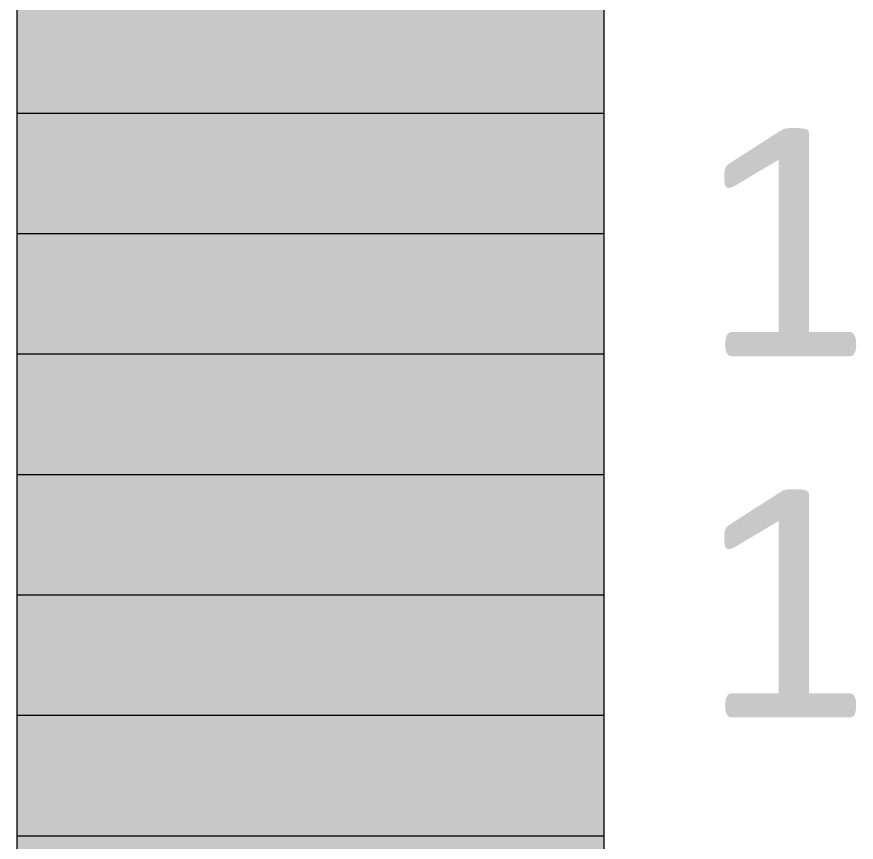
# Model space of a CAD drawing. Header units: inches. Extents: x 79.49066 to 79.49309, y 16.68944 to 16.6915.
# Drawn here: x 79.4928573 to 79.4929736, y 16.6902284 to 16.6903429 of the extents above; entities that cross this region are included whole.
import ezdxf

# ---------------------------------------------------------------- set-up
doc = ezdxf.new("R2010")
doc.units = ezdxf.units.IN
doc.header["$MEASUREMENT"] = 0
doc.layers.add('GSLAYER', color=7, linetype='CONTINUOUS')

msp = doc.modelspace()

# ---------------------------------------------------------------- hatches: boundary and pattern name
at = {"layer": 'GSLAYER', "true_color": 0x666666}
msp.add_hatch(color=251, dxfattribs=at).paths.add_polyline_path([(79.49293868, 16.69032954), (79.49293868, 16.69034624), (79.49285726, 16.69034624), (79.49285726, 16.69032954)])
at = {"layer": 'GSLAYER', "true_color": 0x626262}
msp.add_hatch(color=251, dxfattribs=at).paths.add_polyline_path([(79.49293868, 16.69031284), (79.49293868, 16.69032954), (79.49285726, 16.69032954), (79.49285726, 16.69031284)])
at = {"layer": 'GSLAYER', "true_color": 0x000000}
for points in [[(79.49296707, 16.69032309), (79.49296707, 16.69032681), (79.49296706, 16.69032695), (79.492967, 16.69032709), (79.49296696, 16.69032715), (79.49296691, 16.69032719), (79.49296689, 16.69032721), (79.49296679, 16.69032726), (79.49296671, 16.6903273), (79.49296667, 16.69032732), (79.49296645, 16.69032738), (79.49296625, 16.69032741), (79.4929661, 16.69032744), (79.49296592, 16.69032745), (79.49296567, 16.69032747), (79.49296567, 16.69032747), (79.49296513, 16.69032749), (79.4929644, 16.69032747), (79.4929644, 16.69032747), (79.49296413, 16.69032745), (79.49296404, 16.69032744), (79.49296389, 16.69032741), (79.49296377, 16.69032738), (79.49296353, 16.69032732), (79.4929635, 16.6903273), (79.49296339, 16.69032726), (79.4929633, 16.69032721), (79.49296329, 16.69032719), (79.49296321, 16.69032715), (79.49296311, 16.69032709), (79.4929629, 16.69032695), (79.49296268, 16.69032681), (79.49295688, 16.69032309)], [(79.49295608, 16.69031918), (79.49295609, 16.69031918), (79.49295623, 16.69031922), (79.49295641, 16.69031927), (79.49295643, 16.69031929), (79.49295663, 16.69031938), (79.49295682, 16.69031947), (79.49295687, 16.6903195), (79.49295711, 16.69031964), (79.49295739, 16.69031981), (79.49295809, 16.69032022), (79.49295894, 16.69032073), (79.49295958, 16.69032112), (79.49296012, 16.69032144), (79.49296057, 16.6903217), (79.49296094, 16.69032192), (79.49296125, 16.69032211), (79.49296151, 16.69032226), (79.49296176, 16.69032241), (79.492962, 16.69032255), (79.4929629, 16.69032309), (79.49295688, 16.69032309), (79.49295605, 16.69032255), (79.49295585, 16.69032241), (79.49295569, 16.69032226), (79.49295557, 16.69032211), (79.49295549, 16.69032192), (79.49295542, 16.6903217), (79.49295538, 16.69032144), (79.49295535, 16.69032112), (79.49295534, 16.69032073), (79.49295536, 16.69032022), (79.4929554, 16.69031981), (79.49295544, 16.69031964), (79.49295549, 16.6903195), (79.4929555, 16.69031947), (79.49295555, 16.69031938), (79.49295563, 16.69031929), (79.49295565, 16.69031927), (79.49295572, 16.69031922), (79.49295583, 16.69031918), (79.49295585, 16.69031918), (79.49295595, 16.69031917)], [(79.49296707, 16.69029918), (79.49296707, 16.69032309), (79.4929629, 16.69032309), (79.4929629, 16.69029918)], [(79.49297276, 16.69029583), (79.49297293, 16.69029585), (79.49297309, 16.69029592), (79.49297324, 16.69029603), (79.49297337, 16.6902962), (79.49297348, 16.69029642), (79.49297356, 16.69029671), (79.49297362, 16.69029706), (79.49297363, 16.69029748), (79.49297362, 16.69029789), (79.49297357, 16.69029824), (79.4929735, 16.69029852), (79.4929734, 16.69029876), (79.49297328, 16.69029894), (79.49297312, 16.69029907), (79.49297295, 16.69029916), (79.49297276, 16.69029918), (79.49295634, 16.69029918), (79.49295615, 16.69029916), (79.49295598, 16.69029907), (79.49295584, 16.69029894), (79.49295572, 16.69029876), (79.49295562, 16.69029852), (79.49295554, 16.69029824), (79.49295548, 16.69029789), (79.49295546, 16.69029748), (79.49295548, 16.69029706), (79.49295554, 16.69029671), (79.49295562, 16.69029642), (79.49295574, 16.6902962), (79.49295588, 16.69029603), (79.49295602, 16.69029592), (79.49295617, 16.69029585), (79.49295634, 16.69029583)], [(79.49296707, 16.69027299), (79.49296707, 16.6902767), (79.49296706, 16.69027685), (79.492967, 16.69027698), (79.4929669, 16.69027709), (79.49296689, 16.6902771), (79.49296679, 16.69027716), (79.49296671, 16.6902772), (79.49296667, 16.69027721), (79.49296645, 16.69027728), (79.49296625, 16.69027731), (79.4929661, 16.69027734), (79.49296592, 16.69027735), (79.49296567, 16.69027737), (79.49296567, 16.69027737), (79.49296513, 16.69027738), (79.4929644, 16.69027737), (79.4929644, 16.69027737), (79.49296413, 16.69027735), (79.49296404, 16.69027734), (79.49296389, 16.69027731), (79.49296377, 16.69027728), (79.49296353, 16.69027721), (79.4929635, 16.6902772), (79.49296339, 16.69027716), (79.4929633, 16.6902771), (79.49296329, 16.69027709), (79.49296311, 16.69027698), (79.4929629, 16.69027685), (79.49296268, 16.6902767), (79.49295688, 16.69027299)], [(79.49295608, 16.69026907), (79.49295609, 16.69026908), (79.49295623, 16.69026912), (79.49295641, 16.69026917), (79.49295643, 16.69026918), (79.49295663, 16.69026928), (79.49295682, 16.69026937), (79.49295687, 16.69026939), (79.49295739, 16.69026971), (79.49295809, 16.69027012), (79.49295894, 16.69027063), (79.49295958, 16.69027101), (79.49296012, 16.69027133), (79.49296057, 16.6902716), (79.49296094, 16.69027182), (79.49296125, 16.690272), (79.49296151, 16.69027216), (79.49296176, 16.69027231), (79.492962, 16.69027245), (79.4929629, 16.69027299), (79.49295688, 16.69027299), (79.49295605, 16.69027245), (79.49295585, 16.69027231), (79.49295569, 16.69027216), (79.49295557, 16.690272), (79.49295549, 16.69027182), (79.49295542, 16.6902716), (79.49295538, 16.69027133), (79.49295535, 16.69027101), (79.49295534, 16.69027063), (79.49295536, 16.69027012), (79.4929554, 16.69026971), (79.49295549, 16.69026939), (79.4929555, 16.69026937), (79.49295555, 16.69026928), (79.49295563, 16.69026918), (79.49295565, 16.69026917), (79.49295572, 16.69026912), (79.49295583, 16.69026908), (79.49295585, 16.69026907), (79.49295595, 16.69026906)], [(79.49296707, 16.69024908), (79.49296707, 16.69027299), (79.4929629, 16.69027299), (79.4929629, 16.69024908)], [(79.49297276, 16.69024573), (79.49297293, 16.69024575), (79.49297309, 16.69024581), (79.49297324, 16.69024593), (79.49297337, 16.69024609), (79.49297348, 16.69024632), (79.49297356, 16.6902466), (79.49297362, 16.69024696), (79.49297363, 16.69024738), (79.49297362, 16.69024779), (79.49297357, 16.69024813), (79.4929735, 16.69024842), (79.4929734, 16.69024866), (79.49297328, 16.69024884), (79.49297312, 16.69024897), (79.49297295, 16.69024905), (79.49297276, 16.69024908), (79.49295634, 16.69024908), (79.49295615, 16.69024905), (79.49295598, 16.69024897), (79.49295584, 16.69024884), (79.49295572, 16.69024866), (79.49295562, 16.69024842), (79.49295554, 16.69024813), (79.49295548, 16.69024779), (79.49295546, 16.69024738), (79.49295548, 16.69024696), (79.49295554, 16.6902466), (79.49295562, 16.69024632), (79.49295574, 16.69024609), (79.49295588, 16.69024593), (79.49295602, 16.69024581), (79.49295617, 16.69024575), (79.49295634, 16.69024573)]]:
    msp.add_hatch(color=18, dxfattribs=at).paths.add_polyline_path(points)
at = {"layer": 'GSLAYER', "true_color": 0x5f5f5f}
msp.add_hatch(color=251, dxfattribs=at).paths.add_polyline_path([(79.49293868, 16.69029614), (79.49293868, 16.69031284), (79.49285726, 16.69031284), (79.49285726, 16.69029614)])
at = {"layer": 'GSLAYER', "true_color": 0x5c5c5c}
msp.add_hatch(color=251, dxfattribs=at).paths.add_polyline_path([(79.49293868, 16.69027944), (79.49293868, 16.69029614), (79.49285726, 16.69029614), (79.49285726, 16.69027944)])
at = {"layer": 'GSLAYER', "true_color": 0x595959}
msp.add_hatch(color=251, dxfattribs=at).paths.add_polyline_path([(79.49293868, 16.69026273), (79.49293868, 16.69027944), (79.49285726, 16.69027944), (79.49285726, 16.69026273)])
at = {"layer": 'GSLAYER', "true_color": 0x555555}
msp.add_hatch(color=251, dxfattribs=at).paths.add_polyline_path([(79.49293868, 16.69024603), (79.49293868, 16.69026273), (79.49285726, 16.69026273), (79.49285726, 16.69024603)])
at = {"layer": 'GSLAYER', "true_color": 0x525252}
msp.add_hatch(color=251, dxfattribs=at).paths.add_polyline_path([(79.49293868, 16.69022933), (79.49293868, 16.69024603), (79.49285726, 16.69024603), (79.49285726, 16.69022933)])
at = {"layer": 'GSLAYER', "true_color": 0x4f4f4f}
msp.add_hatch(color=251, dxfattribs=at).paths.add_polyline_path([(79.49293868, 16.69021263), (79.49293868, 16.69022933), (79.49285726, 16.69022933), (79.49285726, 16.69021263)])

# ---------------------------------------------------------------- linework, layer by layer
at = {"layer": 'GSLAYER', "color": 18, "true_color": 0x000000, "flags": 128}
msp.add_lwpolyline([(79.49285726, 16.68981181), (79.49293868, 16.68981181), (79.49293868, 16.69111448), (79.49285726, 16.69111448)], close=True, dxfattribs=at)
at = {"layer": 'GSLAYER', "color": 253, "true_color": 0xb3b3b3, "flags": 128}
for points in [[(79.49285726, 16.69032954), (79.49293868, 16.69032954)], [(79.49285726, 16.69031284), (79.49293868, 16.69031284)], [(79.49285726, 16.69029614), (79.49293868, 16.69029614)], [(79.49285726, 16.69026273), (79.49293868, 16.69026273)], [(79.49285726, 16.69024603), (79.49293868, 16.69024603)], [(79.49285726, 16.69022933), (79.49293868, 16.69022933)]]:
    msp.add_lwpolyline(points, dxfattribs=at)
at = {"layer": 'GSLAYER', "color": 18, "true_color": 0x000000, "flags": 128}
msp.add_lwpolyline([(79.49285726, 16.69027944), (79.49293868, 16.69027944)], dxfattribs=at)

doc.saveas('drawing.dxf')
